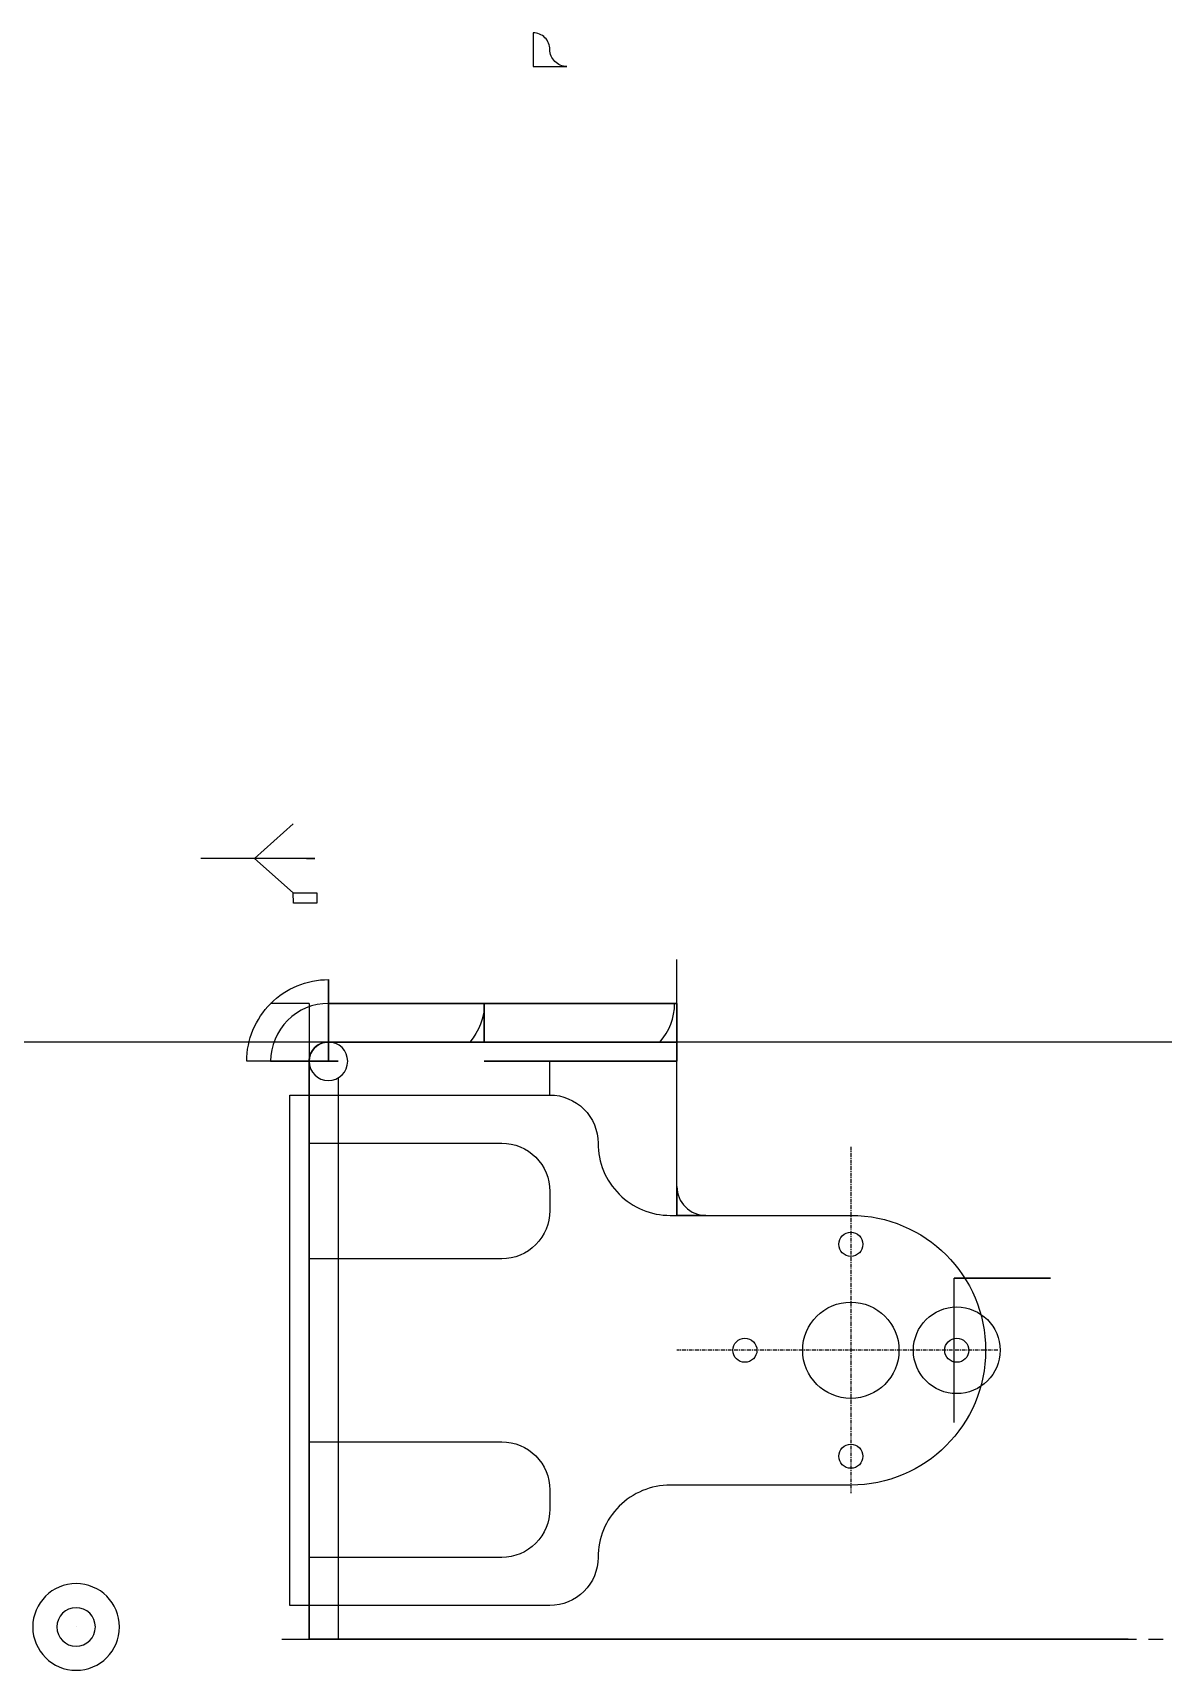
# Model space of a CAD drawing. Header units: millimetres. Extents: x 92 to 209, y -20 to 150.
import ezdxf

# ---------------------------------------------------------------- set-up
doc = ezdxf.new("R2010")
doc.units = ezdxf.units.MM
doc.linetypes.add('CENTER', pattern=[0.6, 0.375, -0.075, 0.075, -0.075])
doc.linetypes.add('CENTER1', pattern=[10, 6.25, -1.25, 1.25, -1.25])
doc.layers.add('_0-0_', color=7, linetype='Continuous')

msp = doc.modelspace()

# ---------------------------------------------------------------- linework, layer by layer
at = {"color": 1}
for p, q in [((118.76, 67.56, 1.41), (114.76, 63.98, -0.71)), ((120.13, 63.98, 1.41), (109.18, 63.98, 1.41)), ((118.76, 60.41, 1.41), (114.76, 63.98, -0.71)), ((138.61, 44.92, -1), (138.61, 48.92, -1)), ((138.61, 44.92, -1), (138.61, 48.92, -1)), ((138.61, 44.92, -1), (122.42, 44.92, 15.19)), ((137.09, 44.92, 0.53), (137.09, 44.92, -1.31)), ((137.09, 44.92, -1), (138.61, 44.92, -1)), ((120.42, 42.92), (116.42, 42.92)), ((145.42, 39.42, -3), (145.42, 42.92, -3)), ((96.22, -15.8, -1), (96.22, -15.8, -5))]:
    msp.add_line(p, q, dxfattribs=at)
at = {"color": 1, "extrusion": (0, 1, 0)}
for p, q in [((158.61, 26.92, -3), (158.61, 53.5, -3)), ((197.42, -17.08, 2.15), (187.42, -17.08, 2.5))]:
    msp.add_line(p, q, dxfattribs=at)
at = {"color": 1, "extrusion": (-1, 0, 0)}
for p, q in [((120.42, 48.92, 35.19), (116.42, 48.92, 35.19)), ((120.42, 42.92, 41.19), (116.42, 42.92, 41.19)), ((122.42, 42.92, 41.19), (120.42, 42.92, 41.19))]:
    msp.add_line(p, q, dxfattribs=at)
at = {"color": 1, "extrusion": (-2.22045e-16, 0, -1)}
for p, q in [((122.42, 48.92, 35.19), (122.42, 48.92, 15.19)), ((116.42, 42.92, 35.19), (113.94, 42.92, 35.19))]:
    msp.add_line(p, q, dxfattribs=at)
at = {"color": 1, "extrusion": (-5.12002e-09, 1, 3.55271e-15)}
msp.add_line((122.42, 44.92, 35.19), (158.61, 44.92, -1), dxfattribs=at)
at = {"color": 1, "extrusion": (-1.0813e-11, 1, -1.08126e-11)}
msp.add_line((122.42, 44.92, 36.72), (122.75, 44.92, 34.86), dxfattribs=at)
at = {"color": 1, "extrusion": (-1.50478e-12, 1, -1.40447e-12)}
msp.add_line((135.52, 44.92, 1.12), (135.52, 44.92, 1.12), dxfattribs=at)
at = {"color": 1, "extrusion": (1.22465e-16, -1, 1.49976e-32)}
for p, q in [((120.42, 42.92, 3.5), (120.42, 42.92)), ((120.42, 39.42), (120.42, 42.92)), ((120.42, -13.58), (120.42, -17.08)), ((120.42, -17.08, 3), (120.42, -17.08))]:
    msp.add_line(p, q, dxfattribs=at)
at = {"color": 1, "extrusion": (0, -1, 0)}
msp.add_line((123.42, 41.17, -7), (123.42, -17.08, -9.29), dxfattribs=at)
at = {"color": 2, "linetype": 'CENTER'}
for p, q in [((176.67, 34.05, -3), (176.67, -1.91, -3)), ((191.94, 12.92, -3), (158.61, 12.92, -3)), ((176.67, 12.92, -45.28), (176.67, 12.92, 36.41))]:
    msp.add_line(p, q, dxfattribs=at)
msp.add_line((187.4, 5.42, -3), (187.4, 20.42, -3))
at = {"color": 1, "extrusion": (6.03813e-29, 1, 5.62101e-30)}
msp.add_line((187.4, 19.52, -3), (187.4, 19.52, -5), dxfattribs=at)
at = {"color": 1, "extrusion": (0, 2.22045e-16, -1)}
msp.add_line((187.4, 19.52, -5), (187.4, 19.52, -7), dxfattribs=at)
at = {"color": 1}
for p, direction in [((150.17, 44.92, -11.43), (-0.707107, 0, -0.707107)), ((151.05, 44.92, -13.55), (-1, 0))]:
    msp.add_xline(p, direction, dxfattribs=at)
for points, elevation in [([(147.17, 146.19, -0.414214), (145.42, 147.94, 0.414214), (143.67, 149.69), (143.67, 146.19), (147.17, 146.19)], -122.11), ([(120.42, 34.42), (140.42, 34.42, -0.414214), (145.42, 29.42), (145.42, 27.42, -0.414214), (140.42, 22.42), (120.42, 22.42), (120.42, 34.42)], -3), ([(158.61, 29.92), (158.61, 26.92), (161.61, 26.92, 2.671692)], -3), ([(161.61, 26.92), (158.61, 26.92), (158.61, 29.92, -2.414214)], -3), ([(120.42, 3.42), (140.42, 3.42, -0.414214), (145.42, -1.58), (145.42, -3.58, -0.414214), (140.42, -8.58), (120.42, -8.58), (120.42, 3.42)], -3)]:
    msp.add_lwpolyline(points, format="xyb", dxfattribs=dict(at, elevation=elevation))
at = {"color": 1, "extrusion": (-1.50457e-12, 1, -1.40447e-12), "elevation": 63.98}
msp.add_lwpolyline([(-121.01, -0.71, -0.198912), (-120.13, 1.41), (-121.01, 0.53), (-121.01, -0.71)], format="xyb", dxfattribs=at)
at = {"color": 1}
for points, elevation in [([(118.76, 60.41), (121.23, 60.41), (121.23, 59.32), (118.81, 59.32), (118.76, 60.41)], 1.41), ([(158.61, 48.92), (138.61, 48.92), (138.61, 44.92), (158.61, 44.92), (158.61, 48.92)], -1), ([(145.42, 39.42), (145.42, 42.92)], -3)]:
    msp.add_lwpolyline(points, dxfattribs=dict(at, elevation=elevation))
at = {"color": 1, "extrusion": (-2.22045e-16, 0, -1), "elevation": -35.19}
msp.add_lwpolyline([(-122.42, 48.92, -0.414214), (-116.42, 42.92), (-113.94, 42.92, 0.414214), (-122.42, 51.4)], format="xyb", close=True, dxfattribs=at)
msp.add_lwpolyline([(-122.42, 48.92), (-122.42, 51.4)], dxfattribs=at)
at = {"color": 1}
for points, elevation in [([(120.42, 42.92, -0.414214), (122.42, 44.92), (122.42, 48.92, 0.414214), (116.42, 42.92)], 35.19), ([(138.61, 44.92), (138.61, 48.92, -0.184483), (137.09, 44.92)], -1), ([(158.61, 29.92, 0.414214), (161.61, 26.92), (158.61, 26.92)], -3)]:
    msp.add_lwpolyline(points, format="xyb", close=True, dxfattribs=dict(at, elevation=elevation))
at = {"color": 1, "extrusion": (-1, 0, 0), "elevation": -120.42}
msp.add_lwpolyline([(-48.92, 35.19), (-42.92, 35.19)], dxfattribs=at)
at = {"color": 1, "extrusion": (2.22045e-16, -1, 4.93038e-32), "elevation": -48.92}
msp.add_lwpolyline([(158.61, -1), (122.42, 35.19), (122.42, 15.19), (138.61, -1), (158.61, -1)], dxfattribs=at)
at = {"color": 1, "extrusion": (-1, 0, 0), "elevation": -122.42}
msp.add_lwpolyline([(-42.92, 41.19), (-42.92, 35.19), (-48.92, 35.19, 0.414214)], format="xyb", close=True, dxfattribs=at)
at = {"color": 1, "extrusion": (1, -2.22045e-16, 4.93038e-32), "elevation": 122.42}
msp.add_lwpolyline([(44.92, 36.72), (44.92, 35.19), (48.92, 35.19, -0.184483)], format="xyb", close=True, dxfattribs=at)
at = {"color": 1, "extrusion": (1, -2.22043e-16, 1.456e-10), "elevation": 122.42}
msp.add_lwpolyline([(44.92, 13.66), (44.92, 15.19), (48.92, 15.19, 0.184483)], format="xyb", close=True, dxfattribs=at)
at = {"color": 1, "extrusion": (1, 0, 6.12323e-17), "elevation": 158.61}
msp.add_lwpolyline([(44.92, -1, -0.414214), (42.92, -3), (42.92, -7, 0.414214), (48.92, -1)], format="xyb", close=True, dxfattribs=at)
at = {"color": 1, "extrusion": (-1.49843e-12, 1, -1.40122e-12), "elevation": 44.92}
msp.add_lwpolyline([(-151.05, -13.55), (-151.05, -11.43), (-150.17, -11.43, 0.198882)], format="xyb", close=True, dxfattribs=at)
at = {"color": 1, "extrusion": (1.22465e-16, -1, 1.49976e-32), "elevation": -42.92}
msp.add_lwpolyline([(120.42, 0, 0.414214), (123.42, -3), (123.42, -7, -0.414214), (116.42, 0, -1)], format="xyb", close=True, dxfattribs=at)
msp.add_lwpolyline([(120.42, 0), (120.42, 56.5, 3.736441)], format="xyb", dxfattribs=at)
at = {"color": 1, "extrusion": (-1, -3.44509e-16, -1.22465e-16), "elevation": -120.42}
for points in [[(-42.92, 0), (17.08, 0), (17.08, 56.5, 0.414214), (13.58, 60), (-39.42, 60, 0.414214), (-42.92, 56.5), (-42.92, 0)], [(-42.92, 0), (-39.42, 0), (13.58, 0), (17.08, 0), (17.08, 3), (17.08, 56.5, 0.414214), (13.58, 60), (-39.42, 60, 0.414214), (-42.92, 56.5), (-42.92, 3.5), (-42.92, 0)]]:
    msp.add_lwpolyline(points, format="xyb", dxfattribs=at)
at = {"color": 1, "extrusion": (0, 1, 0), "elevation": 42.92}
for points in [[(-138.61, -3), (-145.42, -3), (-145.42, -7), (-138.61, -7), (-138.61, -3)], [(-145.42, -3), (-158.61, -3), (-158.61, -7), (-145.42, -7), (-145.42, -3)]]:
    msp.add_lwpolyline(points, dxfattribs=at)
at = {"color": 1, "extrusion": (0, 2.22045e-16, -1), "elevation": 3}
msp.add_lwpolyline([(-176.67, -1.08), (-157.92, -1.08, -0.414214), (-150.42, -8.58, 0.414214), (-145.42, -13.58), (-118.42, -13.58), (-118.42, 39.42), (-145.42, 39.42, 0.414214), (-150.42, 34.42, -0.414214), (-157.92, 26.92), (-176.67, 26.92, 1), (-176.67, -1.08, -0.618546)], format="xyb", dxfattribs=at)
at = {"color": 1, "extrusion": (6.03141e-29, 1, 0), "elevation": 20.42}
msp.add_lwpolyline([(-197.4, -7), (-197.4, 2.15), (-187.42, 2.5), (-187.4, -7), (-197.4, -7)], dxfattribs=at)
at = {"extrusion": (2.22045e-16, 1, 0), "elevation": -13.58}
msp.add_lwpolyline([(-120.42, 60), (-120.42, 60, -0.395288)], format="xyb", dxfattribs=at)
at = {"extrusion": (1, -3.36755e-16, -3.72936e-17), "elevation": 120.42}
msp.add_lwpolyline([(-13.58, 0), (-13.58, 0)], dxfattribs=at)
at = {"color": 1, "extrusion": (0, -1, 0), "elevation": 15.33}
msp.add_lwpolyline([(123.42, -7), (123.42, -9.29, -2.27161)], format="xyb", dxfattribs=at)
at = {"color": 7, "extrusion": (2.22045e-16, 1, 0), "elevation": -17.08}
msp.add_lwpolyline([(-120.42, 3.5), (-120.42, 56.5)], dxfattribs=at)
at = {"color": 1, "extrusion": (-2.22045e-16, 0, -1)}
msp.add_circle((-122.42, 42.92, -35.19), 2, dxfattribs=at)
at = {"color": 7, "extrusion": (1, 0, 0)}
for centre in [(39.42, 56.5, 120.42), (39.42, 3.5, 120.42), (-13.58, 56.5, 120.42), (-13.58, 3.5, 120.42)]:
    msp.add_circle(centre, 2, dxfattribs=at)
for centre in [(156.67, 23.92, -3), (156.67, 1.92), (156.67, 1.92)]:
    msp.add_circle(centre, 5.500628854225029e-13)
at = {"color": 1}
for centre, radius in [((176.67, 23.92, -3), 1.25), ((176.67, 12.92, -3), 5), ((187.67, 12.92, -3), 4.5), ((165.67, 12.92, -3), 1.25), ((187.67, 12.92, -3), 1.25), ((176.67, 1.92, -3), 1.25)]:
    msp.add_circle(centre, radius, dxfattribs=at)
at = {"color": 1, "extrusion": (-8.78226e-10, 2.10658e-11, -1)}
for radius in [4.5, 2]:
    msp.add_circle((-96.22, -15.8, 1), radius, dxfattribs=at)
at = {"color": 1}
msp.add_arc((152.37, 48.92, -11.16), 6, 318.1897, 0, dxfattribs=at)
at = {"layer": '_0-0_', "color": 4, "linetype": 'CENTER1', "extrusion": (2.22045e-16, 1, 0)}
for p, q in [((117.59, -17.08, 30), (209.11, -17.08, 30)), ((139.52, -17.08, 3), (131.75, -17.08, 3)), ((139.96, -17.08, 57), (132.6, -17.08, 57)), ((160.33, -17.08, 50.51), (153.75, -17.08, 50.51)), ((160.33, -17.08, 9.49), (153.75, -17.08, 9.49)), ((172.42, -17.08, 62.83), (172.42, -17.08, 43.8)), ((176.67, -17.08, 62.83), (176.67, -17.08, 43.8)), ((180.92, -17.08, 62.83), (180.92, -17.08, 43.8))]:
    msp.add_line(p, q, dxfattribs=at)
at = {"layer": '_0-0_', "color": 7, "linetype": 'Continuous', "extrusion": (2.22045e-16, 1, 0)}
for p, q in [((120.42, -17.08), (135.42, -17.08, 0.25)), ((120.42, -17.08, 60), (135.42, -17.08, 59.75)), ((120.42, -17.08), (120.42, -17.08, 3)), ((120.42, -17.08, 3), (120.42, -17.08, 7.5)), ((120.42, -17.08, 52.5), (120.42, -17.08, 57)), ((120.42, -17.08, 57), (120.42, -17.08, 60)), ((120.72, -17.08, 7.5), (120.42, -17.08, 7.5)), ((120.42, -17.08, 52.5), (120.72, -17.08, 52.5)), ((120.72, -17.08, 7.5), (120.72, -17.08, 8.25)), ((120.72, -17.08, 8.25), (121.74, -17.08, 8.25)), ((120.72, -17.08, 9.75), (120.72, -17.08, 11.25)), ((120.72, -17.08, 11.25), (121.74, -17.08, 11.25)), ((120.72, -17.08, 9.75), (121.74, -17.08, 9.75)), ((120.72, -17.08, 12.75), (120.72, -17.08, 14.25)), ((120.72, -17.08, 14.25), (121.74, -17.08, 14.25)), ((120.72, -17.08, 12.75), (121.74, -17.08, 12.75)), ((120.72, -17.08, 15.75), (120.72, -17.08, 17.25)), ((120.72, -17.08, 17.25), (121.74, -17.08, 17.25)), ((120.72, -17.08, 15.75), (121.74, -17.08, 15.75)), ((120.72, -17.08, 18.75), (121.74, -17.08, 18.75)), ((120.72, -17.08, 18.75), (120.72, -17.08, 20.25)), ((120.72, -17.08, 20.25), (121.74, -17.08, 20.25)), ((120.72, -17.08, 21.75), (120.72, -17.08, 23.25)), ((120.72, -17.08, 23.25), (121.74, -17.08, 23.25)), ((120.72, -17.08, 21.75), (121.74, -17.08, 21.75)), ((120.72, -17.08, 24.75), (120.72, -17.08, 26.25)), ((120.72, -17.08, 26.25), (121.74, -17.08, 26.25)), ((120.72, -17.08, 24.75), (121.74, -17.08, 24.75)), ((120.72, -17.08, 27.75), (120.72, -17.08, 29.25)), ((120.72, -17.08, 29.25), (121.74, -17.08, 29.25)), ((120.72, -17.08, 27.75), (121.74, -17.08, 27.75)), ((120.72, -17.08, 30.75), (120.72, -17.08, 32.25)), ((120.72, -17.08, 32.25), (121.74, -17.08, 32.25)), ((121.74, -17.08, 30.75), (120.72, -17.08, 30.75)), ((120.72, -17.08, 33.75), (120.72, -17.08, 35.25)), ((120.72, -17.08, 35.25), (121.74, -17.08, 35.25)), ((121.74, -17.08, 33.75), (120.72, -17.08, 33.75)), ((120.72, -17.08, 36.75), (120.72, -17.08, 38.25)), ((120.72, -17.08, 38.25), (121.74, -17.08, 38.25)), ((121.74, -17.08, 36.75), (120.72, -17.08, 36.75)), ((121.74, -17.08, 39.75), (120.72, -17.08, 39.75)), ((120.72, -17.08, 39.75), (120.72, -17.08, 41.25)), ((120.72, -17.08, 41.25), (121.74, -17.08, 41.25)), ((121.74, -17.08, 42.75), (120.72, -17.08, 42.75)), ((120.72, -17.08, 42.75), (120.72, -17.08, 44.25)), ((120.72, -17.08, 44.25), (121.74, -17.08, 44.25)), ((121.74, -17.08, 45.75), (120.72, -17.08, 45.75)), ((120.72, -17.08, 45.75), (120.72, -17.08, 47.25)), ((120.72, -17.08, 47.25), (121.74, -17.08, 47.25)), ((120.72, -17.08, 48.75), (120.72, -17.08, 50.25)), ((120.72, -17.08, 50.25), (121.74, -17.08, 50.25)), ((121.74, -17.08, 48.75), (120.72, -17.08, 48.75)), ((120.72, -17.08, 51.75), (120.72, -17.08, 52.5)), ((121.74, -17.08, 51.75), (120.72, -17.08, 51.75)), ((120.72, -17.08, 31.5), (120.72, -17.08, 30.75)), ((120.72, -17.08, 29.25), (120.72, -17.08, 28.5)), ((120.87, -17.08, 9.75), (120.87, -17.08, 8.25)), ((120.87, -17.08, 12.75), (120.87, -17.08, 11.25)), ((120.87, -17.08, 15.75), (120.87, -17.08, 14.25)), ((120.87, -17.08, 18.75), (120.87, -17.08, 17.25)), ((120.87, -17.08, 21.75), (120.87, -17.08, 20.25)), ((120.87, -17.08, 24.75), (120.87, -17.08, 23.25)), ((120.87, -17.08, 27.75), (120.87, -17.08, 26.25)), ((120.87, -17.08, 29.25), (120.87, -17.08, 30.75)), ((120.87, -17.08, 33.75), (120.87, -17.08, 32.25)), ((120.87, -17.08, 36.75), (120.87, -17.08, 35.25)), ((120.87, -17.08, 39.75), (120.87, -17.08, 38.25)), ((120.87, -17.08, 42.75), (120.87, -17.08, 41.25)), ((120.87, -17.08, 45.75), (120.87, -17.08, 44.25)), ((120.87, -17.08, 48.75), (120.87, -17.08, 47.25)), ((120.87, -17.08, 51.75), (120.87, -17.08, 50.25)), ((121.74, -17.08, 8.25), (135.42, -17.08, 8.25)), ((135.42, -17.08, 51.75), (121.74, -17.08, 51.75)), ((121.74, -17.08, 32.25), (135.42, -17.08, 32.25)), ((135.42, -17.08, 30.75), (121.74, -17.08, 30.75)), ((121.74, -17.08, 35.25), (135.42, -17.08, 35.25)), ((135.42, -17.08, 33.75), (121.74, -17.08, 33.75)), ((121.74, -17.08, 38.25), (135.42, -17.08, 38.25)), ((135.42, -17.08, 36.75), (121.74, -17.08, 36.75)), ((121.74, -17.08, 41.25), (135.42, -17.08, 41.25)), ((135.42, -17.08, 39.75), (121.74, -17.08, 39.75)), ((121.74, -17.08, 44.25), (135.42, -17.08, 44.25)), ((135.42, -17.08, 42.75), (121.74, -17.08, 42.75)), ((121.74, -17.08, 47.25), (135.42, -17.08, 47.25)), ((135.42, -17.08, 45.75), (121.74, -17.08, 45.75)), ((121.74, -17.08, 50.25), (135.42, -17.08, 50.25)), ((135.42, -17.08, 48.75), (121.74, -17.08, 48.75)), ((121.74, -17.08, 11.25), (135.42, -17.08, 11.25)), ((121.74, -17.08, 9.75), (135.42, -17.08, 9.75)), ((121.74, -17.08, 14.25), (135.42, -17.08, 14.25)), ((121.74, -17.08, 12.75), (135.42, -17.08, 12.75)), ((121.74, -17.08, 17.25), (135.42, -17.08, 17.25)), ((121.74, -17.08, 15.75), (135.42, -17.08, 15.75)), ((121.74, -17.08, 20.25), (135.42, -17.08, 20.25)), ((121.74, -17.08, 18.75), (135.42, -17.08, 18.75)), ((121.74, -17.08, 23.25), (135.42, -17.08, 23.25)), ((121.74, -17.08, 21.75), (135.42, -17.08, 21.75)), ((121.74, -17.08, 26.25), (135.42, -17.08, 26.25)), ((121.74, -17.08, 24.75), (135.42, -17.08, 24.75)), ((121.74, -17.08, 29.25), (135.42, -17.08, 29.25)), ((121.74, -17.08, 27.75), (135.42, -17.08, 27.75)), ((135.42, -17.08, 3.25), (135.42, -17.08, 0.25)), ((135.42, -17.08, 8.25), (135.42, -17.08, 3.25)), ((135.42, -17.08, 56.75), (135.42, -17.08, 51.75)), ((135.42, -17.08, 59.75), (135.42, -17.08, 56.75)), ((135.42, -17.08, 32.25), (135.42, -17.08, 30.75)), ((135.42, -17.08, 35.25), (135.42, -17.08, 33.75)), ((135.42, -17.08, 38.25), (135.42, -17.08, 36.75)), ((135.42, -17.08, 41.25), (135.42, -17.08, 39.75)), ((135.42, -17.08, 44.25), (135.42, -17.08, 42.75)), ((135.42, -17.08, 47.25), (135.42, -17.08, 45.75)), ((135.42, -17.08, 50.25), (135.42, -17.08, 48.75)), ((135.42, -17.08, 11.25), (135.42, -17.08, 9.75)), ((135.42, -17.08, 14.25), (135.42, -17.08, 12.75)), ((135.42, -17.08, 17.25), (135.42, -17.08, 15.75)), ((135.42, -17.08, 20.25), (135.42, -17.08, 18.75)), ((135.42, -17.08, 23.25), (135.42, -17.08, 21.75)), ((135.42, -17.08, 26.25), (135.42, -17.08, 24.75)), ((135.42, -17.08, 29.25), (135.42, -17.08, 27.75)), ((135.42, -17.08, 30.75), (135.42, -17.08, 29.25)), ((135.42, -17.08, 9.75), (135.42, -17.08, 8.25)), ((135.42, -17.08, 12.75), (135.42, -17.08, 11.25)), ((135.42, -17.08, 15.75), (135.42, -17.08, 14.25)), ((135.42, -17.08, 18.75), (135.42, -17.08, 17.25)), ((135.42, -17.08, 21.75), (135.42, -17.08, 20.25)), ((135.42, -17.08, 24.75), (135.42, -17.08, 23.25)), ((135.42, -17.08, 27.75), (135.42, -17.08, 26.25)), ((135.42, -17.08, 33.75), (135.42, -17.08, 32.25)), ((135.42, -17.08, 36.75), (135.42, -17.08, 35.25)), ((135.42, -17.08, 39.75), (135.42, -17.08, 38.25)), ((135.42, -17.08, 42.75), (135.42, -17.08, 41.25)), ((135.42, -17.08, 45.75), (135.42, -17.08, 44.25)), ((135.42, -17.08, 48.75), (135.42, -17.08, 47.25)), ((135.42, -17.08, 51.75), (135.42, -17.08, 50.25)), ((135.42, -17.08, 3.25), (135.42, -17.08, 0.45)), ((135.42, -17.08, 59.55), (135.42, -17.08, 56.75)), ((135.72, -17.08, 59.55), (135.42, -17.08, 59.55)), ((155.93, -17.08, 0.61), (135.42, -17.08, 0.25)), ((135.72, -17.08, 0.26), (135.72, -17.08, 3.25)), ((135.72, -17.08, 56.75), (135.72, -17.08, 3.25)), ((135.72, -17.08, 59.74), (137.42, -17.08, 59.72)), ((135.72, -17.08, 56.75), (135.72, -17.08, 59.74)), ((137.43, -17.08, 59.65), (137.42, -17.08, 59.65)), ((137.42, -17.08, 54.35), (137.43, -17.08, 54.35)), ((137.43, -17.08, 5.65), (137.42, -17.08, 5.65)), ((155.93, -17.08, 53.91), (137.42, -17.08, 54.27)), ((137.42, -17.08, 5.73), (155.93, -17.08, 6.09)), ((137.42, -17.08, 56.72), (137.42, -17.08, 59.58)), ((137.42, -17.08, 0.42), (137.42, -17.08, 3.28)), ((137.42, -17.08, 59.72), (137.42, -17.08, 59.65)), ((137.42, -17.08, 57.6), (137.42, -17.08, 56.72)), ((137.42, -17.08, 59.72), (155.93, -17.08, 59.39)), ((137.42, -17.08, 2.4), (137.42, -17.08, 2.68)), ((137.42, -17.08, 2.68), (137.42, -17.08, 3.28)), ((137.43, -17.08, 54.35), (138.42, -17.08, 54.44)), ((138.42, -17.08, 59.56), (137.43, -17.08, 59.65)), ((138.42, -17.08, 5.56), (137.43, -17.08, 5.65)), ((137.43, -17.08, 54.35), (137.43, -17.08, 59.65)), ((137.43, -17.08, 0.42), (137.43, -17.08, 5.65)), ((138.42, -17.08, 54.44), (138.42, -17.08, 54.51)), ((138.42, -17.08, 54.51), (138.42, -17.08, 54.71)), ((138.42, -17.08, 54.71), (138.42, -17.08, 55.04)), ((138.42, -17.08, 55.04), (138.42, -17.08, 55.47)), ((138.42, -17.08, 55.47), (138.42, -17.08, 55.98)), ((138.42, -17.08, 55.98), (138.42, -17.08, 56.55)), ((138.42, -17.08, 56.55), (138.42, -17.08, 57.15)), ((138.42, -17.08, 57.15), (138.42, -17.08, 57.74)), ((138.42, -17.08, 57.74), (138.42, -17.08, 58.28)), ((138.42, -17.08, 58.28), (138.42, -17.08, 58.76)), ((138.42, -17.08, 58.76), (138.42, -17.08, 59.14)), ((138.42, -17.08, 59.14), (138.42, -17.08, 59.41)), ((138.42, -17.08, 59.41), (138.42, -17.08, 59.55)), ((138.42, -17.08, 59.55), (138.42, -17.08, 59.56)), ((138.42, -17.08, 0.44), (138.42, -17.08, 0.51)), ((138.42, -17.08, 0.51), (138.42, -17.08, 0.71)), ((138.42, -17.08, 0.71), (138.42, -17.08, 1.04)), ((138.42, -17.08, 1.04), (138.42, -17.08, 1.47)), ((138.42, -17.08, 1.47), (138.42, -17.08, 1.98)), ((138.42, -17.08, 1.98), (138.42, -17.08, 2.55)), ((138.42, -17.08, 2.55), (138.42, -17.08, 3.15)), ((138.42, -17.08, 3.15), (138.42, -17.08, 3.74)), ((138.42, -17.08, 3.74), (138.42, -17.08, 4.28)), ((138.42, -17.08, 4.28), (138.42, -17.08, 4.76)), ((138.42, -17.08, 4.76), (138.42, -17.08, 5.14)), ((138.42, -17.08, 5.14), (138.42, -17.08, 5.41)), ((138.42, -17.08, 5.41), (138.42, -17.08, 5.55)), ((138.42, -17.08, 5.55), (138.42, -17.08, 5.56)), ((138.89, -17.08, 56.47), (138.81, -17.08, 55.81)), ((138.81, -17.08, 55.81), (138.82, -17.08, 55.8)), ((138.81, -17.08, 58.19), (138.82, -17.08, 58.2)), ((138.81, -17.08, 58.19), (138.89, -17.08, 57.53)), ((138.89, -17.08, 57.37), (138.81, -17.08, 57.37)), ((138.81, -17.08, 56.63), (138.89, -17.08, 56.63)), ((138.89, -17.08, 2.47), (138.81, -17.08, 1.81)), ((138.81, -17.08, 1.81), (138.82, -17.08, 1.8)), ((138.81, -17.08, 4.19), (138.82, -17.08, 4.2)), ((138.81, -17.08, 4.19), (138.89, -17.08, 3.53)), ((138.89, -17.08, 3.37), (138.81, -17.08, 3.37)), ((138.81, -17.08, 2.63), (138.89, -17.08, 2.63)), ((138.81, -17.08, 57.37), (138.82, -17.08, 57)), ((138.82, -17.08, 57), (138.81, -17.08, 56.63)), ((138.81, -17.08, 3.37), (138.82, -17.08, 3)), ((138.82, -17.08, 3), (138.81, -17.08, 2.63)), ((138.89, -17.08, 56.63), (138.89, -17.08, 56.47)), ((138.89, -17.08, 57.53), (138.89, -17.08, 57.37)), ((138.89, -17.08, 2.63), (138.89, -17.08, 2.47)), ((138.89, -17.08, 3.53), (138.89, -17.08, 3.37)), ((155.93, -17.08, 0.61), (156, -17.08, 0.61)), ((156.02, -17.08, 59.38), (155.93, -17.08, 59.39)), ((155.93, -17.08, 6.1), (155.93, -17.08, 6.1)), ((155.93, -17.08, 0.61), (155.93, -17.08, 0.62)), ((155.93, -17.08, 59.38), (155.93, -17.08, 59.39)), ((156.08, -17.08, 53.87), (155.93, -17.08, 53.91)), ((155.93, -17.08, 6.08), (156.02, -17.08, 6.09)), ((156.02, -17.08, 6.09), (156.07, -17.08, 6.11)), ((156.07, -17.08, 6.11), (156.11, -17.08, 6.12)), ((156.21, -17.08, 53.79), (156.08, -17.08, 53.87)), ((156.11, -17.08, 6.12), (156.16, -17.08, 6.14)), ((156.16, -17.08, 6.14), (156.2, -17.08, 6.17)), ((156.2, -17.08, 6.17), (156.28, -17.08, 6.24)), ((156.36, -17.08, 53.53), (156.21, -17.08, 53.79)), ((156.28, -17.08, 6.24), (156.34, -17.08, 6.37)), ((156.34, -17.08, 6.37), (156.39, -17.08, 6.58)), ((156.42, -17.08, 52.89), (156.36, -17.08, 53.53)), ((156.37, -17.08, 53.4), (156.37, -17.08, 57.42)), ((156.39, -17.08, 6.58), (156.42, -17.08, 6.85)), ((156.42, -17.08, 55.97), (156.42, -17.08, 53.02)), ((156.42, -17.08, 7.24), (158.8, -17.08, 7.24)), ((158.8, -17.08, 52.76), (156.42, -17.08, 52.76)), ((156.42, -17.08, 8.41), (159.22, -17.08, 10.49)), ((159.22, -17.08, 49.51), (156.42, -17.08, 51.59)), ((156.42, -17.08, 1.69), (187.12, -17.08, 2.49)), ((156.42, -17.08, 1.69), (159.28, -17.08, 4.54)), ((156.42, -17.08, 6.99), (156.42, -17.08, 6.73)), ((156.42, -17.08, 4.03), (159.28, -17.08, 6.07)), ((159.28, -17.08, 53.93), (156.42, -17.08, 55.97)), ((156.42, -17.08, 58.31), (159.28, -17.08, 55.46)), ((156.42, -17.08, 51.78), (156.42, -17.08, 8.22)), ((156.42, -17.08, 52.16), (156.42, -17.08, 51.78)), ((156.42, -17.08, 8.22), (156.42, -17.08, 7.84)), ((156.42, -17.08, 52.85), (156.42, -17.08, 52.16)), ((156.42, -17.08, 7.84), (156.42, -17.08, 7.15)), ((156.42, -17.08, 6.62), (156.42, -17.08, 2.52)), ((156.42, -17.08, 1.48), (156.42, -17.08, 2.52)), ((156.42, -17.08, 57.48), (156.42, -17.08, 58.52)), ((156.42, -17.08, 1.48), (156.42, -17.08, 1.18)), ((156.42, -17.08, 58.82), (156.42, -17.08, 58.52)), ((156.42, -17.08, 1.18), (156.42, -17.08, 1.11)), ((156.42, -17.08, 58.89), (156.42, -17.08, 58.82)), ((156.42, -17.08, 6.85), (156.42, -17.08, 7.15)), ((158.8, -17.08, 10.18), (158.8, -17.08, 7.24)), ((158.8, -17.08, 52.76), (158.8, -17.08, 49.81)), ((159.39, -17.08, 6.21), (159.28, -17.08, 6.07)), ((159.28, -17.08, 53.93), (159.39, -17.08, 53.79)), ((159.42, -17.08, 6.38), (159.39, -17.08, 6.21)), ((159.39, -17.08, 53.79), (159.42, -17.08, 53.62)), ((186.51, -17.08, 52.58), (159.42, -17.08, 55)), ((159.42, -17.08, 49.11), (159.42, -17.08, 43.4)), ((159.42, -17.08, 16.6), (159.42, -17.08, 10.89)), ((159.42, -17.08, 43.4), (159.42, -17.08, 16.6)), ((159.42, -17.08, 52.76), (159.42, -17.08, 49.12)), ((159.42, -17.08, 10.8), (159.42, -17.08, 7.24)), ((159.42, -17.08, 7.24), (159.42, -17.08, 6.38)), ((159.42, -17.08, 53.62), (159.42, -17.08, 52.76)), ((159.42, -17.08, 6.38), (159.42, -17.08, 4.89)), ((159.42, -17.08, 55.11), (159.42, -17.08, 53.62)), ((166.2, -17.08, 6.8), (159.42, -17.08, 6.23)), ((172.97, -17.08, 7.38), (166.2, -17.08, 6.8)), ((179.74, -17.08, 7.96), (172.97, -17.08, 7.38)), ((186.51, -17.08, 8.54), (179.74, -17.08, 7.96)), ((187.12, -17.08, 8.29), (187.12, -17.08, 4.35)), ((187.12, -17.08, 3.39), (187.12, -17.08, 4.35)), ((187.12, -17.08, 3.39), (187.12, -17.08, 2.49)), ((187.12, -17.08, 2.7), (187.42, -17.08, 2.7)), ((187.28, -17.08, 8.65), (187.27, -17.08, 8.65)), ((187.42, -17.08, 43.19), (188.42, -17.08, 42.55)), ((188.42, -17.08, 5.5), (187.42, -17.08, 6.5)), ((187.42, -17.08, 16.81), (188.42, -17.08, 17.45)), ((187.42, -17.08, 2.5), (197.42, -17.08, 2.15)), ((187.42, -17.08, 6.5), (187.42, -17.08, 15.25)), ((187.42, -17.08, 16.81), (187.42, -17.08, 15.25)), ((187.42, -17.08, 44.75), (187.42, -17.08, 43.19)), ((187.42, -17.08, 44.75), (187.42, -17.08, 53.35)), ((187.42, -17.08, 43.19), (187.42, -17.08, 16.81)), ((187.42, -17.08, 4.35), (187.42, -17.08, 3.39)), ((187.42, -17.08, 6.5), (187.42, -17.08, 4.35)), ((187.42, -17.08, 2.5), (187.42, -17.08, 3.39)), ((187.42, -17.08, 46.88), (187.42, -17.08, 14.64)), ((187.42, -17.08, 4.35), (187.42, -17.08, 3.59)), ((188.42, -17.08, 54.58), (188.42, -17.08, 44.08)), ((188.42, -17.08, 42.47), (188.42, -17.08, 17.53)), ((188.42, -17.08, 15.92), (188.42, -17.08, 5.37)), ((188.42, -17.08, 17.53), (188.42, -17.08, 15.92)), ((188.42, -17.08, 44.08), (188.42, -17.08, 42.47)), ((188.42, -17.08, 42.47), (188.42, -17.08, 42.47)), ((188.42, -17.08, 42.47), (188.45, -17.08, 42.25)), ((188.44, -17.08, 17.69), (188.42, -17.08, 17.53)), ((188.51, -17.08, 17.9), (188.44, -17.08, 17.69)), ((188.45, -17.08, 42.25), (188.54, -17.08, 42.03)), ((188.64, -17.08, 18.11), (188.51, -17.08, 17.9)), ((188.54, -17.08, 42.03), (188.69, -17.08, 41.83)), ((188.83, -17.08, 18.3), (188.64, -17.08, 18.11)), ((188.69, -17.08, 41.83), (188.89, -17.08, 41.65)), ((189.06, -17.08, 18.46), (188.83, -17.08, 18.3)), ((188.89, -17.08, 41.65), (189.14, -17.08, 41.49)), ((189.33, -17.08, 18.6), (189.06, -17.08, 18.46)), ((189.14, -17.08, 41.49), (189.42, -17.08, 41.36)), ((189.64, -17.08, 18.7), (189.33, -17.08, 18.6)), ((189.42, -17.08, 41.36), (189.74, -17.08, 41.27)), ((189.97, -17.08, 18.77), (189.64, -17.08, 18.7)), ((189.74, -17.08, 41.27), (190.08, -17.08, 41.21)), ((190.32, -17.08, 18.8), (189.97, -17.08, 18.77)), ((190.08, -17.08, 41.21), (190.32, -17.08, 41.2)), ((197.48, -17.08, 56.96), (190.31, -17.08, 56.57)), ((190.32, -17.08, 41.2), (192.84, -17.08, 41.11)), ((192.84, -17.08, 18.89), (190.32, -17.08, 18.8)), ((197.42, -17.08, 3), (190.32, -17.08, 3.37)), ((190.32, -17.08, 56.57), (197.42, -17.08, 56.96)), ((190.32, -17.08, 18.8), (190.32, -17.08, 18.8)), ((192.42, -17.08, 36), (192.42, -17.08, 24)), ((197.42, -17.08, 58), (196.42, -17.08, 58)), ((197.42, -17.08, 41.78), (196.42, -17.08, 41.83)), ((196.42, -17.08, 18.17), (196.42, -17.08, 18.17)), ((196.42, -17.08, 18.17), (197.42, -17.08, 18.22)), ((197.72, -17.08, 57.8), (197.42, -17.08, 57.8)), ((197.42, -17.08, 2.4), (197.72, -17.08, 2.4)), ((197.42, -17.08, 16.02), (197.42, -17.08, 17.78)), ((197.72, -17.08, 3.2), (197.42, -17.08, 3.2)), ((197.42, -17.08, 56.77), (197.72, -17.08, 56.77)), ((197.42, -17.08, 42.04), (197.42, -17.08, 42.22)), ((197.42, -17.08, 17.78), (197.42, -17.08, 17.96)), ((197.42, -17.08, 18.17), (197.42, -17.08, 41.83)), ((197.42, -17.08, 42.04), (197.42, -17.08, 43.99)), ((197.42, -17.08, 16.01), (197.42, -17.08, 17.96)), ((197.42, -17.08, 3), (197.42, -17.08, 16.01)), ((197.42, -17.08, 43.99), (197.42, -17.08, 56.96)), ((197.42, -17.08, 41.83), (197.42, -17.08, 42.04)), ((197.42, -17.08, 17.96), (197.42, -17.08, 18.17)), ((197.42, -17.08, 16.01), (197.42, -17.08, 16.21)), ((197.42, -17.08, 43.79), (197.42, -17.08, 43.99)), ((197.42, -17.08, 56.96), (197.42, -17.08, 56.93)), ((197.42, -17.08, 58), (197.42, -17.08, 56.99)), ((197.42, -17.08, 2.15), (197.42, -17.08, 3)), ((197.42, -17.08, 41.78), (197.42, -17.08, 41.78)), ((197.72, -17.08, 56.95), (202.53, -17.08, 56.78)), ((198.42, -17.08, 58), (197.72, -17.08, 58)), ((197.72, -17.08, 2.21), (202.53, -17.08, 2.38)), ((197.72, -17.08, 41.84), (198.42, -17.08, 41.86)), ((197.72, -17.08, 18.16), (197.72, -17.08, 41.84)), ((197.72, -17.08, 42.04), (197.72, -17.08, 44)), ((197.72, -17.08, 16), (197.72, -17.08, 17.96)), ((197.72, -17.08, 3.01), (197.72, -17.08, 16)), ((197.72, -17.08, 44), (197.72, -17.08, 56.95)), ((197.72, -17.08, 18.16), (197.72, -17.08, 17.96)), ((197.72, -17.08, 42.04), (197.72, -17.08, 41.84)), ((197.72, -17.08, 56.95), (197.72, -17.08, 56.92)), ((197.72, -17.08, 56.99), (197.72, -17.08, 58)), ((197.72, -17.08, 2.21), (197.72, -17.08, 3.01)), ((197.72, -17.08, 18.19), (197.72, -17.08, 18.19)), ((197.72, -17.08, 18.19), (198.42, -17.08, 18.17)), ((203.38, -17.08, 18.07), (199.39, -17.08, 18.15)), ((199.39, -17.08, 41.85), (203.38, -17.08, 41.93)), ((199.39, -17.08, 18.15), (200.56, -17.08, 18.36)), ((199.79, -17.08, 41.8), (199.39, -17.08, 41.85)), ((200.78, -17.08, 41.57), (199.79, -17.08, 41.8)), ((200.56, -17.08, 18.36), (201.07, -17.08, 18.55)), ((201.51, -17.08, 41.16), (200.78, -17.08, 41.57)), ((201.07, -17.08, 18.55), (201.51, -17.08, 18.85)), ((201.51, -17.08, 18.85), (202.08, -17.08, 19.62)), ((202.04, -17.08, 40.47), (201.51, -17.08, 41.16)), ((202.33, -17.08, 39.44), (202.04, -17.08, 40.47)), ((202.08, -17.08, 19.62), (202.32, -17.08, 20.5)), ((202.32, -17.08, 20.5), (202.41, -17.08, 21.53)), ((202.41, -17.08, 38.29), (202.33, -17.08, 39.44)), ((202.41, -17.08, 21.53), (202.41, -17.08, 21.71)), ((202.42, -17.08, 22.58), (202.42, -17.08, 37.42)), ((202.53, -17.08, 56.78), (202.53, -17.08, 56.78)), ((202.53, -17.08, 56.78), (202.54, -17.08, 56.77)), ((203.38, -17.08, 18.07), (203.47, -17.08, 18.13)), ((203.38, -17.08, 41.93), (203.47, -17.08, 41.87)), ((203.47, -17.08, 18.13), (203.5, -17.08, 18.22)), ((203.47, -17.08, 41.87), (203.5, -17.08, 41.78)), ((204.67, -17.08, 7.35), (204.67, -17.08, 8.56)), ((204.67, -17.08, 51.44), (204.67, -17.08, 52.65)), ((204.7, -17.08, 7.11), (204.67, -17.08, 7.35)), ((204.67, -17.08, 52.65), (204.7, -17.08, 52.89)), ((204.78, -17.08, 6.93), (204.7, -17.08, 7.11)), ((204.7, -17.08, 52.89), (204.78, -17.08, 53.07)), ((205.04, -17.08, 6.83), (204.78, -17.08, 6.93)), ((204.78, -17.08, 53.07), (205.04, -17.08, 53.17)), ((205.09, -17.08, 55.17), (205.02, -17.08, 55.27)), ((205.02, -17.08, 55.27), (205.02, -17.08, 55.27)), ((205.3, -17.08, 7.03), (205.04, -17.08, 6.83)), ((205.04, -17.08, 53.17), (205.3, -17.08, 52.97)), ((205.34, -17.08, 54.49), (205.09, -17.08, 55.17)), ((205.39, -17.08, 7.25), (205.3, -17.08, 7.03)), ((205.3, -17.08, 52.97), (205.39, -17.08, 52.75)), ((205.42, -17.08, 53.81), (205.34, -17.08, 54.49)), ((205.39, -17.08, 43.21), (205.42, -17.08, 43.56)), ((205.42, -17.08, 7.54), (205.39, -17.08, 7.25)), ((205.39, -17.08, 52.75), (205.42, -17.08, 52.46)), ((205.42, -17.08, 43.52), (205.4, -17.08, 43.56)), ((205.42, -17.08, 11.61), (205.41, -17.08, 11.6)), ((205.42, -17.08, 11.67), (205.42, -17.08, 16.48)), ((205.42, -17.08, 11.64), (205.42, -17.08, 11.67)), ((205.42, -17.08, 7.58), (205.42, -17.08, 7.54)), ((205.42, -17.08, 6.18), (205.42, -17.08, 7.58)), ((205.42, -17.08, 52.42), (205.42, -17.08, 53.81)), ((205.42, -17.08, 52.46), (205.42, -17.08, 52.42)), ((205.42, -17.08, 48.33), (205.42, -17.08, 48.36)), ((205.42, -17.08, 43.52), (205.42, -17.08, 48.33)), ((205.42, -17.08, 43.52), (205.42, -17.08, 41.54)), ((205.42, -17.08, 18.46), (205.42, -17.08, 16.48)), ((205.42, -17.08, 21.69), (205.42, -17.08, 18.46)), ((205.42, -17.08, 41.54), (205.42, -17.08, 38.31)), ((205.42, -17.08, 32.7), (205.42, -17.08, 27.3)), ((205.42, -17.08, 27.3), (205.42, -17.08, 21.69)), ((205.42, -17.08, 38.31), (205.42, -17.08, 32.7)), ((205.42, -17.08, 51.05), (205.42, -17.08, 48.33)), ((205.42, -17.08, 11.64), (205.42, -17.08, 8.95)), ((205.42, -17.08, 52.42), (205.42, -17.08, 51.05)), ((205.42, -17.08, 8.95), (205.42, -17.08, 7.58)), ((205.42, -17.08, 11.64), (205.42, -17.08, 11.64)), ((205.42, -17.08, 11.64), (205.42, -17.08, 11.65)), ((205.42, -17.08, 11.64), (205.42, -17.08, 11.61))]:
    msp.add_line(p, q, dxfattribs=at)
for centre, radius, start, end in [((-132.1, 57, -17.08), 6.82, 157.9256, 169.8848), ((-132.1, 57, -17.08), 6.82, 190.1013, 202.0744), ((-132.1, 3, -17.08), 6.82, 157.9256, 169.8848), ((-132.1, 3, -17.08), 6.82, 190.1013, 202.0744), ((-132.1, 57, -17.08), 6.81, 184.4608, 190.084), ((-132.1, 3, -17.08), 6.81, 184.4608, 190.084), ((-155.92, 1.11, -17.08), 0.5, 180, 260.7266), ((-155.92, 58.89, -17.08), 0.5, 100.7777, 180), ((-158.92, 49.11, -17.08), 0.5, 126.9326, 179.9311), ((-158.92, 10.89, -17.08), 0.5, 180, 233.0663), ((-158.92, 4.89, -17.08), 0.5, 180, 225), ((-158.92, 55.11, -17.08), 0.5, 135, 180), ((-186.41, 9.55, -17.08), 1.02, 178.2052, 264.1005), ((-186.28, 51.46, -17.08), 1.15, 101.5468, 186.3531), ((-187.62, 8.29, -17.08), 0.5, 0, 45), ((-186.92, 9.01, -17.08), 0.5, 180, 225), ((-238.9, 7.08, -17.08), 69.22, 41.9519, 43.1756), ((-190.42, 54.58, -17.08), 2, 0, 86.762), ((-190.42, 54.58, -17.08), 2, 0.1149, 87.1313), ((-190.42, 5.37, -17.08), 2, 273, 0), ((-217.13, 36.56, -17.08), 24.71, 358.7035, 10.6159), ((-217.18, 23.45, -17.08), 24.76, 349.3967, 1.2838), ((-195.85, 35.84, -17.08), 6.06, 60.2902, 95.4695), ((-195.85, 24.16, -17.08), 6.06, 264.5306, 299.7099), ((-196.32, 54.28, -17.08), 3.72, 41.5007, 91.6465), ((-198.72, 27.36, -17.08), 9.23, 265.8193, 271.8457), ((-198.72, 32.64, -17.08), 9.23, 88.1543, 94.1807), ((-198.53, 54.24, -17.08), 3.73, 88.3199, 136.8937), ((-166.57, 37.44, -17.08), 35.86, 178.6384, 180.0337), ((-167.01, 22.56, -17.08), 35.41, 179.9576, 181.3703), ((-202.43, 53.77, -17.08), 3, 91.8575, 152.3853), ((-202.26, 5.59, -17.08), 3.22, 169.089, 265.2724), ((-202.43, 53.81, -17.08), 2.97, 91.9801, 150.4187), ((-203.56, 43.65, -17.08), 1.87, 184.1299, 271.8512), ((-203.56, 16.35, -17.08), 1.87, 88.1481, 175.8708), ((-303.13, -14.05, -17.08), 101.03, 12.9353, 14.7327), ((-302.94, 74.01, -17.08), 100.84, 345.2657, 347.0664)]:
    msp.add_arc(centre, radius, start, end, dxfattribs=at)

doc.saveas('drawing.dxf')
